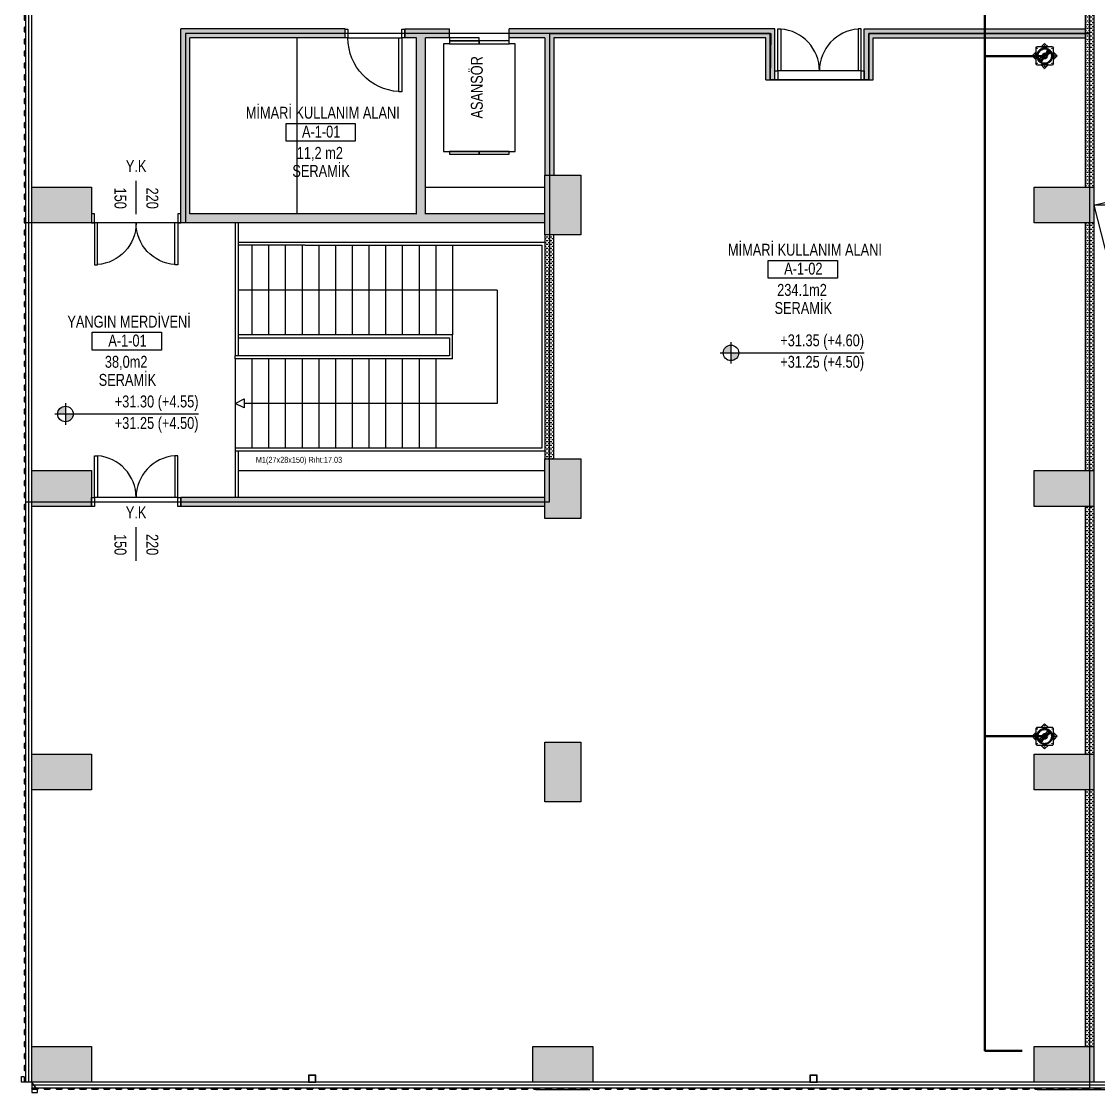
# Model space of a CAD drawing. Header units: centimetres. Extents: x 28733 to 98303, y -2883 to 8555.
# Drawn here: x 78384 to 80188, y 1502 to 3296 of the extents above; entities that cross this region are included whole.
import ezdxf
from ezdxf.enums import TextEntityAlignment as Align

# ---------------------------------------------------------------- set-up
doc = ezdxf.new("R2010")
doc.units = ezdxf.units.CM
doc.header["$LTSCALE"] = 100
doc.linetypes.add('DOT2', pattern=[0.125, 0, -0.125])
for name, color, linetype in [('A-ANNO-DIMS', 187, 'Continuous'), ('A-ANNO-IDEN', 50, 'Continuous'), ('A-ANNO-TEXT', 50, 'Continuous'), ('A-AREA', 102, 'Continuous'), ('A-DOOR', 193, 'Continuous'), ('A-ELEV-01', 255, 'Continuous'), ('A-ELEV-02', 253, 'Continuous'), ('A-ELEV-03', 251, 'Continuous'), ('A-ELEV-04', 250, 'Continuous'), ('A-FLOR-EVTR', 24, 'Continuous'), ('A-FLOR-STRS', 95, 'Continuous'), ('A-WALL', 134, 'Continuous'), ('A-WALL-HTCH', 8, 'Continuous'), ('A-WALL-INSL', 249, 'Continuous'), ('A-WALL-SNWPNL', 200, 'Continuous'), ('A-WALL-STEL', 202, 'Continuous'), ('GEB-KONTUR-A', 5, 'Continuous'), ('S-CONC', 5, 'Continuous'), ('S-HTCH', 8, 'Continuous'), ('S-STEL', 3, 'Continuous')]:
    doc.layers.add(name, color=color, linetype=linetype)
doc.layers.add('Arbeitspunkt(DIN)', color=7, linetype='Continuous', lineweight=25)
for name, color, linetype, lineweight, true_color in [('GEB-ART-NR', 1, 'Continuous', 18, 0xff0000), ('GEB-BEZUG', 2, 'Continuous', 50, 0xffff00), ('GEB-TEXT', 5, 'Continuous', 18, 0x0000ff)]:
    doc.layers.add(name, color=color, linetype=linetype, lineweight=lineweight, true_color=true_color)
doc.styles.add('Fields_100', font='act_simplex.shx', dxfattribs={"width": 0.8, "height": 20})
doc.styles.add('Fields_50', font='act_simplex.shx', dxfattribs={"width": 0.8, "height": 10})
doc.styles.get("Standard").update_dxf_attribs({"font": 'act_simplex.shx', "width": 0.8, "height": 18})
doc.linetypes.add('BATTING', pattern='A,0.00254,-2.54,[134,ltypeshp.shx,S=2.54,R=0,X=-2.54,Y=0],-5.08,[134,ltypeshp.shx,S=2.54,R=180,X=2.54,Y=0],-2.54', length=10.16254)
pattern_1 = [(0, (74805.6698, 54361.057), (3.175, 3.175), [3.175, -3.175])]
pattern_2 = [(0, (45541.4728, 54361.0323), (3.175, 3.175), [3.175, -3.175])]

# ---------------------------------------------------------------- blocks, each defined once
blk = doc.blocks.new('Mahal kutusu_100')
at = {"color": 0}
blk.add_lwpolyline([(-58, 30), (58, 30), (58, 0), (-58, 0)], close=True, dxfattribs=at)
at = {"color": 0, "style": 'Fields_100', "width": 0.8}
for tag, p in [('MAHAL', (3.6, 37.9)), ('KOD', (0.9, 6.2)), ('ALAN', (-1.3, -29.4)), ('KAPLAMA', (0.8, -59.7))]:
    blk.add_attdef(tag, text='', height=20, dxfattribs=at).set_placement(p, align=Align.CENTER)
blk = doc.blocks.new('KAPI 150')
at = {"layer": 'A-DOOR'}
blk.add_line((145, 15), (5, 15), dxfattribs=at)
for points in [[(5, 15), (5, 85), (10, 85), (10, 15)], [(145, 15), (145, 85), (140, 85), (140, 15)]]:
    blk.add_lwpolyline(points, dxfattribs=at)
for points in [[(5, 0), (0, 0), (0, 15), (5, 15)], [(150, 0), (145, 0), (145, 15), (150, 15)]]:
    blk.add_lwpolyline(points, close=True, dxfattribs=at)
for centre, start, end in [((5, 15), 0, 85.904), ((145, 15), 94.096, 180)]:
    blk.add_arc(centre, 70, start, end, dxfattribs=at)
blk = doc.blocks.new('AÇK_01')
at = {"color": 0}
blk.add_lwpolyline([(28, 0), (-28, 0)], dxfattribs=at)
at = {"color": 0, "style": 'Fields_100', "width": 0.8}
blk.add_attdef('A.Ç.K.01', text='', height=20, rotation=90, dxfattribs=at).set_placement((-53, 0), align=Align.MIDDLE_CENTER)
for tag, p in [('W', (1, 17.2)), ('H', (1, -36.3))]:
    blk.add_attdef(tag, text='', height=20, dxfattribs=at).set_placement(p, align=Align.CENTER)
blk = doc.blocks.new('KAPI_100')
at = {"layer": 'A-DOOR'}
blk.add_line((5, 15), (95, 15), dxfattribs=at)
blk.add_lwpolyline([(95, 15), (95, 105), (90, 105), (90, 15)], dxfattribs=at)
for points in [[(0, 0), (5, 0), (5, 15), (0, 15)], [(95, 0), (100, 0), (100, 15), (95, 15)]]:
    blk.add_lwpolyline(points, close=True, dxfattribs=at)
blk.add_arc((95, 15), 90, 93.1847, 180, dxfattribs=at)
blk = doc.blocks.new('*U81')
at = {"layer": 'A-WALL-SNWPNL'}
blk.add_lwpolyline([(50, 1), (42, 1), (40, -1), (32, -1), (30, 1), (22, 1), (20, -1), (12, -1), (10, 1), (2, 1), (0, -1), (-8, -1), (-10, 1), (-18, 1), (-20, -1), (-28, -1), (-30, 1), (-38, 1), (-40, -1), (-48, -1), (-50, 1)], dxfattribs=at)
blk = doc.blocks.new('*U82')
at = {"layer": 'A-WALL-STEL', "color": 0, "linetype": 'ByBlock', "lineweight": -2, "transparency": 16777216}
for p in [(4000, 0), (4100, 0), (4200, 0), (4300, 0), (4400, 0), (4500, 0), (4600, 0), (4700, 0), (4800, 0), (4900, 0), (5000, 0), (5100, 0), (5200, 0), (5300, 0), (5400, 0), (5500, 0), (5600, 0)]:
    blk.add_blockref('*U81', p, dxfattribs=at)
blk = doc.blocks.new('*U73')
at = {"layer": 'A-WALL-SNWPNL'}
blk.add_lwpolyline([(50, 1), (42, 1), (40, -1), (32, -1), (30, 1), (22, 1), (20, -1), (12, -1), (10, 1), (2, 1), (0, -1), (-8, -1), (-10, 1), (-18, 1), (-20, -1), (-28, -1), (-30, 1), (-38, 1), (-40, -1), (-48, -1), (-50, 1)], dxfattribs=at)
blk = doc.blocks.new('*U76')
at = {"layer": 'A-WALL-STEL', "color": 0, "linetype": 'ByBlock', "lineweight": -2, "transparency": 16777216}
for p in [(0, 0), (100, 0), (200, 0), (300, 0), (400, 0), (500, 0), (600, 0), (700, 0), (800, 0), (900, 0), (1000, 0), (1100, 0), (1200, 0), (1300, 0), (1400, 0), (1500, 0), (1600, 0), (1700, 0)]:
    blk.add_blockref('*U73', p, dxfattribs=at)
blk = doc.blocks.new('Einfügepunkt')
at = {"layer": 'GEB-BEZUG'}
for p, q in [((-1, -1), (1, 1)), ((-1, 1), (1, -1))]:
    blk.add_line(p, q, dxfattribs=at)
blk = doc.blocks.new('105')
at = {"layer": 'Arbeitspunkt(DIN)', "ltscale": 25}
for q in [(-2, 0), (0, 2), (2, 0), (0, -2)]:
    blk.add_line((0, 0), q, dxfattribs=at)
at = {"layer": 'GEB-KONTUR-A', "ltscale": 25}
for p, q in [((0, 209), (-57, 152)), ((57, 152), (0, 209)), ((-152, 57), (-209, 0)), ((-209, 0), (-152, -57)), ((-152, 57), (-150, 59)), ((-152, -57), (-152, 57)), ((-150, 130), (-130, 150)), ((-150, 130), (-150, -130)), ((-129, 2), (-131, 0)), ((-131, 0), (-129, -2)), ((-131, 0), (-123, 0)), ((130, 150), (-130, 150)), ((-129, 2), (-122, 2)), ((-124, 35), (-126, 34)), ((-126, 34), (-125, 32)), ((-126, 34), (-119, 32)), ((-125, 32), (-118, 30)), ((-124, 35), (-117, 33)), ((-123, 0), (-122, 2)), ((-122, -2), (-123, 0)), ((-122, 2), (-118, 2)), ((-119, 32), (-117, 33)), ((-118, 30), (-119, 32)), ((-114, 29), (-118, 30)), ((-117, 33), (-113, 32)), ((-105, 16), (-117, 17)), ((-117, 14), (-106, 12)), ((-111, 66), (-113, 65)), ((-113, 65), (-113, 63)), ((-113, 65), (-107, 62)), ((-113, 63), (-106, 59)), ((-111, 66), (-104, 62)), ((-110, 43), (-99, 39)), ((-98, 42), (-108, 47)), ((-107, 62), (-104, 62)), ((-106, 59), (-107, 62)), ((-103, 57), (-106, 59)), ((-106, 12), (-105, 16)), ((-104, 62), (-101, 61)), ((-99, 39), (-98, 42)), ((-95, 70), (-85, 63)), ((-83, 66), (-93, 73)), ((-92, 92), (-92, 90)), ((-90, 92), (-92, 92)), ((-92, 92), (-87, 87)), ((-92, 90), (-87, 85)), ((-90, 92), (-85, 87)), ((-87, 87), (-85, 87)), ((-87, 85), (-87, 87)), ((-85, 82), (-87, 85)), ((-85, 87), (-82, 85)), ((-85, 63), (-83, 66)), ((-73, 93), (-66, 83)), ((-63, 85), (-70, 95)), ((-65, 113), (-66, 111)), ((-66, 111), (-62, 104)), ((-66, 83), (-63, 85)), ((-65, 113), (-62, 107)), ((-63, 113), (-65, 113)), ((-63, 113), (-59, 106)), ((-62, 107), (-59, 106)), ((-62, 104), (-62, 107)), ((-61, 101), (-62, 104)), ((-59, 150), (-57, 152)), ((-59, 106), (-57, 103)), ((-57, 152), (57, 152)), ((-47, 108), (-42, 98)), ((-39, 99), (-43, 110)), ((-42, 98), (-39, 99)), ((-34, 126), (-35, 124)), ((-35, 124), (-33, 117)), ((-34, 126), (-32, 119)), ((-32, 125), (-34, 126)), ((-33, 117), (-32, 119)), ((-32, 113), (-33, 117)), ((-6, 6), (-33, -12)), ((-33, -13), (-5, 5)), ((-32, 125), (-30, 118)), ((-32, 119), (-30, 118)), ((-30, 118), (-29, 114)), ((-26, -26), (0, 0)), ((-17, 117), (-16, 105)), ((-16, 105), (-12, 106)), ((-12, 106), (-14, 117)), ((18, 42), (-6, 6)), ((-6, 6), (-5, 5)), ((-5, 5), (18, 41)), ((-5, 5), (0, 0)), ((0, 131), (-2, 129)), ((-2, 129), (-2, 122)), ((-2, 122), (0, 123)), ((-2, 118), (-2, 122)), ((0, 131), (0, 123)), ((2, 129), (0, 131)), ((0, 123), (2, 122)), ((0, 0), (26, 26)), ((0, 0), (5, -5)), ((2, 129), (2, 122)), ((2, 122), (2, 118)), ((33, 13), (5, -5)), ((6, -6), (33, 12)), ((14, 117), (12, 106)), ((12, 106), (16, 105)), ((16, 105), (17, 117)), ((19, 43), (18, 42)), ((18, 42), (18, 41)), ((18, 42), (18, 42)), ((18, 41), (18, 42)), ((26, 26), (18, 42)), ((18, 41), (26, 26)), ((38, 73), (19, 43)), ((19, 43), (39, 72)), ((19, 42), (19, 43)), ((19, 43), (19, 42)), ((19, 43), (19, 43)), ((27, 27), (19, 43)), ((19, 42), (27, 27)), ((26, 26), (26, 26)), ((26, 26), (26, 26)), ((26, 26), (33, 13)), ((33, 13), (26, 26)), ((27, 27), (77, 77)), ((27, 27), (27, 27)), ((27, 27), (27, 27)), ((27, 27), (34, 14)), ((34, 14), (27, 27)), ((29, 114), (30, 118)), ((32, 125), (30, 118)), ((30, 118), (32, 119)), ((34, 126), (32, 119)), ((34, 126), (32, 125)), ((32, 119), (33, 117)), ((33, 117), (32, 113)), ((35, 124), (33, 117)), ((33, 12), (35, 13)), ((33, 13), (33, 13)), ((33, 12), (33, 13)), ((33, 13), (33, 12)), ((35, 124), (34, 126)), ((72, 39), (34, 14)), ((34, 14), (34, 14)), ((35, 13), (34, 14)), ((34, 14), (35, 13)), ((35, 13), (73, 38)), ((38, 73), (41, 77)), ((43, 110), (39, 99)), ((39, 99), (42, 98)), ((41, 77), (57, 103)), ((42, 98), (47, 108)), ((57, 152), (59, 150)), ((57, 103), (59, 105)), ((63, 113), (59, 105)), ((59, 105), (61, 106)), ((65, 113), (61, 106)), ((61, 106), (62, 103)), ((62, 103), (61, 101)), ((66, 111), (62, 103)), ((65, 113), (63, 113)), ((66, 111), (65, 113)), ((66, 98), (68, 99)), ((72, 93), (74, 95)), ((77, 41), (73, 38)), ((77, 92), (76, 91)), ((77, 77), (86, 86)), ((77, 41), (103, 57)), ((103, 58), (79, 43)), ((82, 85), (84, 86)), ((90, 92), (84, 86)), ((84, 86), (86, 86)), ((86, 84), (85, 82)), ((92, 92), (86, 86)), ((92, 90), (86, 84)), ((86, 86), (86, 84)), ((92, 92), (90, 92)), ((91, 76), (92, 77)), ((92, 90), (92, 92)), ((93, 72), (95, 74)), ((99, 68), (98, 66)), ((101, 61), (103, 62)), ((111, 66), (103, 62)), ((103, 62), (106, 61)), ((105, 60), (103, 58)), ((103, 57), (105, 59)), ((103, 58), (103, 57)), ((113, 63), (105, 59)), ((106, 61), (105, 60)), ((105, 59), (105, 60)), ((113, 65), (106, 61)), ((113, 65), (111, 66)), ((113, 63), (113, 65)), ((117, 33), (113, 32)), ((114, 29), (118, 30)), ((124, 35), (117, 33)), ((119, 32), (117, 33)), ((118, 30), (119, 32)), ((125, 32), (118, 30)), ((122, 2), (118, 2)), ((126, 34), (119, 32)), ((123, 0), (122, 2)), ((129, 2), (122, 2)), ((122, -2), (123, 0)), ((131, 0), (123, 0)), ((126, 34), (124, 35)), ((125, 32), (126, 34)), ((131, 0), (129, 2)), ((129, -2), (131, 0)), ((130, 150), (150, 130)), ((150, -130), (150, 130)), ((150, 59), (152, 57)), ((152, 57), (152, -57)), ((209, 0), (152, 57)), ((152, -57), (209, 0)), ((-150, -59), (-152, -57)), ((-130, -150), (-150, -130)), ((-130, -150), (130, -150)), ((-129, -2), (-122, -2)), ((-125, -32), (-126, -34)), ((-126, -34), (-119, -32)), ((-126, -34), (-124, -35)), ((-125, -32), (-118, -30)), ((-124, -35), (-117, -33)), ((-118, -2), (-122, -2)), ((-119, -32), (-118, -30)), ((-117, -33), (-119, -32)), ((-118, -30), (-114, -29)), ((-106, -12), (-117, -14)), ((-117, -17), (-105, -16)), ((-113, -32), (-117, -33)), ((-113, -63), (-105, -59)), ((-113, -65), (-106, -61)), ((-113, -63), (-113, -65)), ((-113, -65), (-111, -66)), ((-111, -66), (-103, -62)), ((-99, -39), (-110, -43)), ((-108, -47), (-98, -42)), ((-105, -16), (-106, -12)), ((-106, -61), (-105, -59)), ((-103, -62), (-106, -61)), ((-105, -59), (-103, -57)), ((-103, -57), (-77, -41)), ((-101, -61), (-103, -62)), ((-98, -42), (-99, -39)), ((-99, -68), (-98, -66)), ((-93, -72), (-95, -74)), ((-91, -76), (-92, -77)), ((-92, -90), (-86, -84)), ((-92, -92), (-86, -86)), ((-92, -90), (-92, -92)), ((-92, -92), (-90, -92)), ((-90, -92), (-84, -86)), ((-86, -86), (-77, -77)), ((-86, -84), (-85, -82)), ((-86, -86), (-86, -84)), ((-84, -86), (-86, -86)), ((-82, -85), (-84, -86)), ((-77, -77), (-27, -27)), ((-77, -41), (-73, -38)), ((-77, -92), (-76, -91)), ((-72, -93), (-74, -95)), ((-35, -13), (-73, -38)), ((-73, -39), (-34, -14)), ((-66, -98), (-68, -99)), ((-66, -111), (-62, -103)), ((-66, -111), (-65, -113)), ((-65, -113), (-61, -106)), ((-65, -113), (-63, -113)), ((-63, -113), (-59, -105)), ((-62, -103), (-61, -101)), ((-61, -106), (-62, -103)), ((-60, -105), (-61, -106)), ((-58, -103), (-60, -105)), ((-60, -105), (-59, -105)), ((-59, -105), (-57, -103)), ((-57, -152), (-59, -150)), ((-43, -79), (-58, -103)), ((-57, -103), (-58, -103)), ((-57, -103), (-41, -77)), ((57, -152), (-57, -152)), ((-57, -152), (0, -209)), ((-38, -73), (-41, -77)), ((-19, -43), (-39, -73)), ((-38, -73), (-19, -43)), ((-33, -12), (-35, -13)), ((-35, -13), (-34, -14)), ((-34, -14), (-35, -13)), ((-35, -124), (-33, -117)), ((-35, -124), (-34, -126)), ((-34, -14), (-34, -14)), ((-27, -27), (-34, -14)), ((-34, -14), (-27, -27)), ((-34, -126), (-32, -119)), ((-34, -126), (-32, -125)), ((-33, -13), (-33, -12)), ((-33, -12), (-33, -13)), ((-33, -13), (-33, -13)), ((-26, -26), (-33, -13)), ((-33, -13), (-26, -26)), ((-32, -113), (-33, -117)), ((-33, -117), (-32, -119)), ((-32, -119), (-30, -118)), ((-32, -125), (-30, -118)), ((-30, -118), (-29, -114)), ((-27, -27), (-27, -27)), ((-27, -27), (-19, -43)), ((-19, -42), (-27, -27)), ((-27, -27), (-27, -27)), ((-26, -26), (-26, -26)), ((-26, -26), (-18, -42)), ((-18, -41), (-26, -26)), ((-26, -26), (-26, -26)), ((-19, -43), (-18, -42)), ((-19, -42), (-19, -43)), ((-19, -43), (-19, -42)), ((-19, -43), (-19, -43)), ((5, -5), (-18, -41)), ((-18, -42), (6, -6)), ((-18, -42), (-18, -41)), ((-18, -41), (-18, -42)), ((-18, -42), (-18, -42)), ((-2, -118), (-2, -122)), ((-2, -122), (0, -123)), ((-2, -129), (-2, -122)), ((-2, -129), (0, -131)), ((0, -123), (2, -122)), ((0, -131), (0, -123)), ((0, -131), (2, -129)), ((0, -209), (57, -152)), ((2, -122), (2, -118)), ((2, -129), (2, -122)), ((6, -6), (5, -5)), ((29, -114), (30, -118)), ((30, -118), (32, -119)), ((32, -125), (30, -118)), ((33, -117), (32, -113)), ((32, -119), (33, -117)), ((34, -126), (32, -119)), ((32, -125), (34, -126)), ((35, -124), (33, -117)), ((34, -126), (35, -124)), ((57, -103), (59, -106)), ((59, -150), (57, -152)), ((59, -106), (62, -107)), ((63, -113), (59, -106)), ((62, -104), (61, -101)), ((62, -107), (62, -104)), ((66, -111), (62, -104)), ((65, -113), (62, -107)), ((63, -113), (65, -113)), ((65, -113), (66, -111)), ((82, -85), (85, -87)), ((87, -85), (85, -82)), ((85, -87), (87, -87)), ((90, -92), (85, -87)), ((87, -87), (87, -85)), ((92, -90), (87, -85)), ((92, -92), (87, -87)), ((90, -92), (92, -92)), ((92, -92), (92, -90)), ((101, -61), (104, -62)), ((106, -59), (103, -57)), ((104, -62), (107, -62)), ((111, -66), (104, -62)), ((107, -62), (106, -59)), ((113, -63), (106, -59)), ((113, -65), (107, -62)), ((111, -66), (113, -65)), ((113, -32), (117, -33)), ((113, -65), (113, -63)), ((118, -30), (114, -29)), ((117, -33), (119, -32)), ((124, -35), (117, -33)), ((118, -2), (122, -2)), ((119, -32), (118, -30)), ((125, -32), (118, -30)), ((126, -34), (119, -32)), ((129, -2), (122, -2)), ((124, -35), (126, -34)), ((126, -34), (125, -32)), ((150, -130), (130, -150)), ((152, -57), (150, -59))]:
    blk.add_line(p, q, dxfattribs=at)
for centre, radius in [((0, 177), 4), ((-177, 0), 4), ((0, 0), 131), ((-125, 125), 3), ((125, 125), 3), ((177, 0), 4), ((-125, -125), 3), ((0, -177), 4), ((125, -125), 3)]:
    blk.add_circle(centre, radius, dxfattribs=at)
for centre, radius, start, end in [((0, 0), 129, 165.8007, 179.1993), ((0, 0), 126, 165.8198, 179.1802), ((0, 0), 129, 150.8007, 164.1993), ((0, 0), 126, 150.8198, 164.1802), ((0, 0), 121, 165.8539, 179.1461), ((0, 0), 120, 165.8607, 179.1393), ((0, 0), 118, 165.8753, 179.1247), ((0, 0), 118, 171.6247, 173.3753), ((0, 0), 121, 150.8539, 164.1461), ((0, 0), 120, 150.8607, 164.1393), ((0, 0), 118, 150.8753, 164.1247), ((0, 0), 129, 135.8007, 149.1993), ((0, 0), 118, 156.6247, 158.3753), ((0, 0), 126, 135.8198, 149.1802), ((0, 0), 121, 135.8539, 149.1461), ((0, 0), 120, 135.8607, 149.1393), ((0, 0), 118, 135.8753, 149.1247), ((0, 0), 118, 141.6247, 143.3753), ((0, 0), 129, 120.8007, 134.1993), ((0, 0), 126, 120.8198, 134.1802), ((0, 0), 121, 120.8539, 134.1461), ((0, 0), 120, 120.8607, 134.1393), ((0, 0), 118, 120.8753, 134.1247), ((0, 0), 118, 126.6247, 128.3753), ((0, 0), 129, 105.8007, 119.1993), ((0, 0), 126, 105.8198, 119.1802), ((0, 0), 121, 105.8539, 119.1461), ((0, 0), 120, 105.8607, 119.1393), ((0, 0), 118, 105.8753, 119.1247), ((0, 0), 118, 111.6247, 113.3753), ((0, 0), 129, 90.8007, 104.1993), ((0, 0), 126, 90.8198, 104.1802), ((0, 0), 121, 90.8539, 104.1461), ((0, 0), 120, 90.8607, 104.1393), ((0, 0), 118, 90.8753, 104.1247), ((0, 0), 118, 96.6247, 98.3753), ((0, 0), 129, 75.8007, 89.1993), ((0, 0), 126, 75.8198, 89.1802), ((0, 0), 121, 75.8539, 89.1461), ((0, 0), 120, 75.8607, 89.1393), ((0, 0), 118, 75.8753, 89.1247), ((0, 0), 118, 81.6247, 83.3753), ((0, 0), 118, 60.8753, 74.1247), ((0, 0), 121, 60.8539, 74.1461), ((0, 0), 120, 60.8607, 74.1393), ((0, 0), 126, 60.8198, 74.1802), ((0, 0), 129, 60.8007, 74.1993), ((59, 59), 25.8, 45, 135.7807), ((0, 0), 118, 66.6247, 68.3753), ((0, 0), 118, 45.8753, 59.1247), ((0, 0), 121, 45.8539, 59.1461), ((0, 0), 120, 55.6693, 59.1393), ((0, 0), 126, 45.8198, 59.1802), ((0, 0), 129, 45.8007, 59.1993), ((0, 0), 120, 52.1808, 55.6693), ((0, 0), 120, 45.8607, 50.069), ((59, 59), 25.8, 321.1789, 45), ((59, 59), 25.8, 314.2193, 321.1789), ((0, 0), 118, 30.8753, 44.1247), ((0, 0), 120, 39.931, 44.1393), ((0, 0), 121, 30.8539, 44.1461), ((0, 0), 126, 30.8198, 44.1802), ((0, 0), 129, 30.8007, 44.1993), ((0, 0), 120, 34.3307, 37.8192), ((0, 0), 120, 30.8607, 34.3307), ((0, 0), 118, 15.8753, 29.1247), ((0, 0), 120, 15.8607, 29.1393), ((0, 0), 121, 15.8539, 29.1461), ((0, 0), 126, 15.8198, 29.1802), ((0, 0), 129, 15.8007, 29.1993), ((0, 0), 118, 0.8753, 14.1247), ((0, 0), 120, 0.8607, 14.1393), ((0, 0), 121, 0.8539, 14.1461), ((0, 0), 126, 0.8198, 14.1802), ((0, 0), 129, 0.8007, 14.1993), ((0, 0), 129, 180.8007, 194.1993), ((0, 0), 126, 180.8198, 194.1802), ((0, 0), 129, 195.8007, 209.1993), ((0, 0), 121, 180.8539, 194.1461), ((0, 0), 126, 195.8198, 209.1802), ((0, 0), 120, 180.8607, 194.1393), ((0, 0), 118, 180.8753, 194.1247), ((0, 0), 118, 186.6247, 188.3753), ((0, 0), 121, 195.8539, 209.1461), ((0, 0), 120, 195.8607, 209.1393), ((0, 0), 118, 195.8753, 209.1247), ((0, 0), 129, 210.8007, 224.1993), ((0, 0), 118, 201.6247, 203.3753), ((0, 0), 126, 210.8198, 224.1802), ((0, 0), 121, 210.8539, 224.1461), ((0, 0), 120, 210.8607, 214.3307), ((0, 0), 118, 210.8753, 224.1247), ((0, 0), 120, 214.3307, 217.8192), ((0, 0), 120, 219.931, 224.1393), ((0, 0), 129, 225.8007, 239.1993), ((0, 0), 126, 225.8198, 239.1802), ((-59, -59), 25.8, 134.2193, 225), ((0, 0), 120, 225.8607, 230.069), ((0, 0), 121, 225.8539, 239.1461), ((0, 0), 118, 225.8753, 239.1247), ((-59, -59), 25.8, 225, 308.8211), ((0, 0), 120, 232.1808, 235.6693), ((0, 0), 120, 235.6693, 239.1393), ((0, 0), 129, 240.8007, 254.1993), ((0, 0), 126, 240.8198, 254.1802), ((0, 0), 121, 240.8539, 254.1461), ((0, 0), 120, 240.8607, 254.1393), ((0, 0), 118, 240.8753, 254.1247), ((-59, -59), 25.8, 308.8211, 315.7807), ((0, 0), 129, 255.8007, 269.1993), ((0, 0), 126, 255.8198, 269.1802), ((0, 0), 121, 255.8539, 269.1461), ((0, 0), 118, 255.8753, 269.1247), ((0, 0), 120, 255.8607, 269.1393), ((0, 0), 118, 270.8753, 284.1247), ((0, 0), 120, 270.8607, 284.1393), ((0, 0), 121, 270.8539, 284.1461), ((0, 0), 126, 270.8198, 284.1802), ((0, 0), 129, 270.8007, 284.1993), ((0, 0), 118, 285.8753, 299.1247), ((0, 0), 120, 285.8607, 299.1393), ((0, 0), 121, 285.8539, 299.1461), ((0, 0), 126, 285.8198, 299.1802), ((0, 0), 129, 285.8007, 299.1993), ((0, 0), 118, 300.8753, 314.1247), ((0, 0), 120, 300.8607, 314.1393), ((0, 0), 121, 300.8539, 314.1461), ((0, 0), 126, 300.8198, 314.1802), ((0, 0), 129, 300.8007, 314.1993), ((0, 0), 118, 315.8753, 329.1247), ((0, 0), 120, 315.8607, 329.1393), ((0, 0), 121, 315.8539, 329.1461), ((0, 0), 126, 315.8198, 329.1802), ((0, 0), 129, 315.8007, 329.1993), ((0, 0), 118, 330.8753, 344.1247), ((0, 0), 120, 330.8607, 344.1393), ((0, 0), 121, 330.8539, 344.1461), ((0, 0), 126, 330.8198, 344.1802), ((0, 0), 129, 330.8007, 344.1993), ((0, 0), 118, 345.8753, 359.1247), ((0, 0), 120, 345.8607, 359.1393), ((0, 0), 121, 345.8539, 359.1461), ((0, 0), 126, 345.8198, 359.1802), ((0, 0), 129, 345.8007, 359.1993)]:
    blk.add_arc(centre, radius, start, end, dxfattribs=at)
for points, knots in [([(77, 77), (76, 78), (75, 79), (71, 82), (68, 83), (62, 84), (59, 85), (56, 84), (54, 84), (52, 83), (47, 82), (46, 81), (43, 79), (41, 77), (39, 75), (39, 74), (38, 73)], [-0.783062, -0.783062, -0.783062, -0.783062, -0.634163, -0.634163, -0.192454, -0.192454, 0.106051, 0.106051, 0.106051, 0.404556, 0.404556, 0.625445, 0.625445, 0.846335, 0.846335, 0.994853, 0.994853, 0.994853, 0.994853]), ([(38, 73), (38, 73), (38, 73), (38, 73), (38, 73), (38, 73)], [0.994853329, 0.994853329, 0.994853329, 0.994853329, 0.995833954, 0.995833954, 0.996814579, 0.996814579, 0.996814579, 0.996814579]), ([(39, 73), (39, 74), (40, 75), (42, 77), (43, 78), (46, 80), (48, 81), (52, 83), (54, 83), (57, 84), (59, 84), (61, 84), (67, 83), (71, 81), (75, 78), (76, 77), (77, 77)], [-0.994853, -0.994853, -0.994853, -0.994853, -0.846335, -0.846335, -0.625445, -0.625445, -0.404556, -0.404556, -0.106051, -0.106051, -0.106051, 0.192454, 0.192454, 0.634163, 0.634163, 0.784802, 0.784802, 0.784802, 0.784802]), ([(39, 72), (39, 72), (39, 72), (39, 73), (39, 73), (39, 73)], [-0.996814579, -0.996814579, -0.996814579, -0.996814579, -0.995833954, -0.995833954, -0.994853329, -0.994853329, -0.994853329, -0.994853329]), ([(77, 77), (77, 76), (78, 75), (80, 72), (81, 71), (82, 67), (83, 66), (84, 61), (84, 59), (84, 57), (83, 54), (83, 52), (80, 46), (78, 43), (75, 40), (74, 39), (73, 39)], [2.356791, 2.356791, 2.356791, 2.356791, 2.50743, 2.50743, 2.728284, 2.728284, 2.949139, 2.949139, 3.247644, 3.247644, 3.247644, 3.546149, 3.546149, 3.987927, 3.987927, 4.136446, 4.136446, 4.136446, 4.136446]), ([(73, 38), (74, 39), (75, 39), (79, 43), (81, 46), (83, 52), (84, 54), (84, 56), (85, 59), (84, 62), (84, 66), (83, 68), (82, 71), (81, 73), (79, 75), (78, 76), (77, 77)], [-4.136446, -4.136446, -4.136446, -4.136446, -3.987927, -3.987927, -3.546149, -3.546149, -3.247644, -3.247644, -3.247644, -2.949139, -2.949139, -2.728284, -2.728284, -2.50743, -2.50743, -2.358531, -2.358531, -2.358531, -2.358531]), ([(77, 77), (77, 77), (77, 77), (77, 77), (77, 77), (77, 77)], [-0.1161431, -0.1161431, -0.1161431, -0.1161431, -0.0580714, -0.0580714, 0, 0, 0, 0]), ([(-73, -38), (-74, -39), (-75, -39), (-79, -43), (-81, -46), (-83, -52), (-84, -54), (-84, -56), (-85, -59), (-84, -62), (-84, -66), (-83, -68), (-82, -71), (-81, -73), (-79, -75), (-78, -76), (-77, -77)], [-4.136446, -4.136446, -4.136446, -4.136446, -3.987927, -3.987927, -3.546149, -3.546149, -3.247644, -3.247644, -3.247644, -2.949139, -2.949139, -2.728284, -2.728284, -2.50743, -2.50743, -2.358531, -2.358531, -2.358531, -2.358531]), ([(-77, -77), (-77, -76), (-78, -75), (-80, -72), (-81, -71), (-82, -67), (-83, -66), (-84, -61), (-84, -59), (-84, -57), (-83, -54), (-83, -52), (-80, -46), (-78, -43), (-75, -40), (-74, -39), (-73, -39)], [2.356791, 2.356791, 2.356791, 2.356791, 2.50743, 2.50743, 2.728284, 2.728284, 2.949139, 2.949139, 3.247644, 3.247644, 3.247644, 3.546149, 3.546149, 3.987927, 3.987927, 4.136446, 4.136446, 4.136446, 4.136446]), ([(-77, -77), (-76, -78), (-75, -79), (-71, -82), (-68, -83), (-62, -84), (-59, -85), (-56, -84), (-54, -84), (-52, -83), (-47, -82), (-46, -81), (-43, -79), (-41, -77), (-39, -75), (-39, -74), (-38, -73)], [-0.783062, -0.783062, -0.783062, -0.783062, -0.634163, -0.634163, -0.192454, -0.192454, 0.106051, 0.106051, 0.106051, 0.404556, 0.404556, 0.625445, 0.625445, 0.846335, 0.846335, 0.994853, 0.994853, 0.994853, 0.994853]), ([(-39, -73), (-39, -74), (-40, -75), (-42, -77), (-43, -78), (-46, -80), (-48, -81), (-52, -83), (-54, -83), (-57, -84), (-59, -84), (-61, -84), (-67, -83), (-71, -81), (-75, -78), (-76, -77), (-77, -77)], [-0.994853, -0.994853, -0.994853, -0.994853, -0.846335, -0.846335, -0.625445, -0.625445, -0.404556, -0.404556, -0.106051, -0.106051, -0.106051, 0.192454, 0.192454, 0.634163, 0.634163, 0.784802, 0.784802, 0.784802, 0.784802]), ([(-77, -77), (-77, -77), (-77, -77), (-77, -77), (-77, -77), (-77, -77)], [0, 0, 0, 0, 0.0580714, 0.0580714, 0.1161431, 0.1161431, 0.1161431, 0.1161431]), ([(-39, -73), (-39, -73), (-39, -73), (-39, -73), (-39, -73), (-39, -73)], [-0.996814579, -0.996814579, -0.996814579, -0.996814579, -0.995833954, -0.995833954, -0.994853329, -0.994853329, -0.994853329, -0.994853329]), ([(-38, -73), (-38, -73), (-38, -73), (-38, -73), (-38, -73), (-38, -73)], [0.994853329, 0.994853329, 0.994853329, 0.994853329, 0.995833954, 0.995833954, 0.996814579, 0.996814579, 0.996814579, 0.996814579])]:
    blk.add_open_spline(points, degree=3, knots=knots, dxfattribs=at)
for points in [[(73, 39), (73, 39), (72, 39), (72, 39)], [(73, 38), (73, 38), (73, 38), (73, 38)], [(-73, -38), (-73, -38), (-73, -38), (-73, -38)], [(-73, -39), (-73, -39), (-73, -39), (-73, -39)]]:
    blk.add_open_spline(points, degree=3, dxfattribs=at)
at = {"ltscale": 25}
blk.add_blockref('Einfügepunkt', (0, 0), dxfattribs=at)
at = {"layer": 'GEB-ART-NR'}
blk.add_text('GEB-ART-NR 359.105', height=3.5, dxfattribs=at).set_placement((1, -225), align=Align.CENTER)
at = {"layer": 'GEB-TEXT'}
for s, p in [('PLU DwEinl DAF d56 12L/s', (0, -219)), ('Geberit', (0, -214))]:
    blk.add_text(s, height=3.5, dxfattribs=at).set_placement(p, align=Align.CENTER)

msp = doc.modelspace()

# ---------------------------------------------------------------- hatches: boundary and pattern name
at = {"layer": 'A-ANNO-DIMS'}
h = msp.add_hatch(color=256, dxfattribs=at)
h.paths.add_polyline_path([(79572.59, 2753.91, 0.4142136), (79559.59, 2740.91), (79572.59, 2740.91)])
h.paths.add_polyline_path([(79585.59, 2740.91), (79572.59, 2740.91), (79572.59, 2727.91, 0.4142136)])
h = msp.add_hatch(color=256, dxfattribs=at)
h.paths.add_polyline_path([(78457.42, 2651.47, 0.4142136), (78444.42, 2638.47), (78457.42, 2638.47)])
h.paths.add_polyline_path([(78470.42, 2638.47), (78457.42, 2638.47), (78457.42, 2625.47, 0.4142136)])
at = {"layer": 'A-WALL-HTCH'}
h = msp.add_hatch(dxfattribs=at)
h.set_pattern_fill('DASH', color=256)
h.set_pattern_definition(pattern_1)
h.paths.add_polyline_path([(80180.86, 3433.62), (80165.86, 3433.62), (80165.86, 3018.62), (80180.86, 3018.62)])
h = msp.add_hatch(dxfattribs=at)
h.set_pattern_fill('DASH', color=256)
h.set_pattern_definition(pattern_2)
h.paths.add_polyline_path([(79060.86, 3268.62), (79100.86, 3268.62), (79100.86, 3283.62), (79025.86, 3283.62), (79025.86, 3268.62), (79045.86, 3268.62), (79045.86, 2973.62), (78665.86, 2973.62), (78665.86, 3268.62), (78925.86, 3268.62), (78925.86, 3283.62), (78650.86, 3283.62), (78650.86, 2958.62), (79260.86, 2958.62), (79260.86, 2973.62), (79060.86, 2973.62)])
h = msp.add_hatch(dxfattribs=at)
h.set_pattern_fill('DASH', color=256)
h.set_pattern_definition(pattern_2)
h.paths.add_polyline_path([(79645.86, 3283.62), (79200.86, 3283.62), (79200.86, 3268.62), (79260.86, 3268.62), (79260.86, 3038.62), (79275.86, 3038.62), (79275.86, 3268.62), (79630.86, 3268.62), (79630.86, 3198.62), (79645.86, 3198.62), (79645.86, 3213.62)])
h.paths.add_polyline_path([(80165.86, 3283.62), (79795.86, 3283.62), (79795.86, 3198.62), (79810.86, 3198.62), (79810.86, 3268.62), (80165.86, 3268.62)])
h = msp.add_hatch(dxfattribs=at)
h.set_pattern_fill('DASH', color=256)
h.set_pattern_definition(pattern_1)
h.paths.add_polyline_path([(80180.86, 2958.62), (80165.86, 2958.62), (80165.86, 2543.62), (80180.86, 2543.62)])
h = msp.add_hatch(dxfattribs=at)
h.set_pattern_fill('DASH', color=256)
h.set_pattern_definition(pattern_2)
h.paths.add_polyline_path([(79275.86, 2938.62), (79260.86, 2938.62), (79260.86, 2563.62), (79275.86, 2563.62)])
h = msp.add_hatch(dxfattribs=at)
h.set_pattern_fill('DASH', color=256)
h.set_pattern_definition(pattern_2)
h.paths.add_polyline_path([(79260.86, 2498.62), (78650.86, 2498.62), (78650.86, 2483.62), (79260.86, 2483.62)])
h = msp.add_hatch(dxfattribs=at)
h.set_pattern_fill('DASH', color=256)
h.set_pattern_definition(pattern_2)
h.paths.add_polyline_path([(80180.86, 2483.62), (80165.86, 2483.62), (80165.86, 2068.62), (80180.86, 2068.62)])
h = msp.add_hatch(dxfattribs=at)
h.set_pattern_fill('DASH', color=256)
h.set_pattern_definition(pattern_2)
h.paths.add_polyline_path([(80180.86, 2008.62), (80165.86, 2008.62), (80165.86, 1578.62), (80180.86, 1578.62)])
at = {"layer": 'S-HTCH'}
h = msp.add_hatch(dxfattribs=at)
h.set_pattern_fill('ANSI33', color=256)
h.set_pattern_definition([(45, (74805.67, 5721.585), (-4.490128, 4.490128), []), (45, (74810.16, 5721.585), (-4.490128, 4.490128), [3.175, -1.5875])])
h.paths.add_polyline_path([(79320.86, 2938.62), (79260.86, 2938.62), (79260.86, 3038.62), (79320.86, 3038.62)])
h.paths.add_polyline_path([(78400.86, 2958.62), (78400.86, 3018.62), (78500.86, 3018.62), (78500.86, 2958.62)])
h.paths.add_polyline_path([(80080.86, 2958.62), (80080.86, 3018.62), (80180.86, 3018.62), (80180.86, 2958.62)])
h.paths.add_polyline_path([(79320.86, 1988.62), (79260.86, 1988.62), (79260.86, 2088.62), (79320.86, 2088.62)])
h.paths.add_polyline_path([(79320.86, 2463.62), (79260.86, 2463.62), (79260.86, 2563.62), (79320.86, 2563.62)])
h.paths.add_polyline_path([(79320.86, 3888.62), (79260.86, 3888.62), (79260.86, 3988.62), (79320.86, 3988.62)])
h.paths.add_polyline_path([(79320.86, 4363.62), (79260.86, 4363.62), (79260.86, 4463.62), (79320.86, 4463.62)])
h.paths.add_polyline_path([(79320.86, 4838.62), (79260.86, 4838.62), (79260.86, 4938.62), (79320.86, 4938.62)])
h.paths.add_polyline_path([(79320.86, 5788.62), (79260.86, 5788.62), (79260.86, 5888.62), (79320.86, 5888.62)])
h.paths.add_polyline_path([(79320.86, 6263.62), (79260.86, 6263.62), (79260.86, 6363.62), (79320.86, 6363.62)])
h.paths.add_polyline_path([(79320.86, 6738.62), (79260.86, 6738.62), (79260.86, 6838.62), (79320.86, 6838.62)])
h.paths.add_polyline_path([(78400.86, 1518.62), (78400.86, 1578.62), (78500.86, 1578.62), (78500.86, 1518.62)])
h.paths.add_polyline_path([(79240.86, 1518.62), (79240.86, 1578.62), (79340.86, 1578.62), (79340.86, 1518.62)])
h.paths.add_polyline_path([(80080.86, 1518.62), (80080.86, 1578.62), (80180.86, 1578.62), (80180.86, 1518.62)])
h.paths.add_polyline_path([(78400.86, 2008.62), (78400.86, 2068.62), (78500.86, 2068.62), (78500.86, 2008.62)])
h.paths.add_polyline_path([(80080.86, 2008.62), (80080.86, 2068.62), (80180.86, 2068.62), (80180.86, 2008.62)])
h.paths.add_polyline_path([(78400.86, 2483.62), (78400.86, 2543.62), (78500.86, 2543.62), (78500.86, 2483.62)])
h.paths.add_polyline_path([(80080.86, 2483.62), (80080.86, 2543.62), (80180.86, 2543.62), (80180.86, 2483.62)])
h.paths.add_polyline_path([(78400.86, 3433.62), (78400.86, 3493.62), (78500.86, 3493.62), (78500.86, 3433.62)])
h.paths.add_polyline_path([(79240.86, 3433.62), (79240.86, 3493.62), (79340.86, 3493.62), (79340.86, 3433.62)])
h.paths.add_polyline_path([(80080.86, 3433.62), (80080.86, 3493.62), (80180.86, 3493.62), (80180.86, 3433.62)])
h.paths.add_polyline_path([(78400.86, 3908.62), (78400.86, 3968.62), (78500.86, 3968.62), (78500.86, 3908.62)])
h.paths.add_polyline_path([(80080.86, 3908.62), (80080.86, 3968.62), (80180.86, 3968.62), (80180.86, 3908.62)])
h.paths.add_polyline_path([(78400.86, 4383.62), (78400.86, 4443.62), (78500.86, 4443.62), (78500.86, 4383.62)])
h.paths.add_polyline_path([(80080.86, 4383.62), (80080.86, 4443.62), (80180.86, 4443.62), (80180.86, 4383.62)])
h.paths.add_polyline_path([(78400.86, 4858.62), (78400.86, 4918.62), (78500.86, 4918.62), (78500.86, 4858.62)])
h.paths.add_polyline_path([(80080.86, 4858.62), (80080.86, 4918.62), (80180.86, 4918.62), (80180.86, 4858.62)])
h.paths.add_polyline_path([(78400.86, 5333.62), (78400.86, 5393.62), (78500.86, 5393.62), (78500.86, 5333.62)])
h.paths.add_polyline_path([(79240.86, 5333.62), (79240.86, 5393.62), (79340.86, 5393.62), (79340.86, 5333.62)])
h.paths.add_polyline_path([(80080.86, 5333.62), (80080.86, 5393.62), (80180.86, 5393.62), (80180.86, 5333.62)])
h.paths.add_polyline_path([(78400.86, 5808.62), (78400.86, 5868.62), (78500.86, 5868.62), (78500.86, 5808.62)])
h.paths.add_polyline_path([(80080.86, 5808.62), (80080.86, 5868.62), (80180.86, 5868.62), (80180.86, 5808.62)])
h.paths.add_polyline_path([(78400.86, 6283.62), (78400.86, 6343.62), (78500.86, 6343.62), (78500.86, 6283.62)])
h.paths.add_polyline_path([(80080.86, 6283.62), (80080.86, 6343.62), (80180.86, 6343.62), (80180.86, 6283.62)])
h.paths.add_polyline_path([(78400.86, 6758.62), (78400.86, 6818.62), (78500.86, 6818.62), (78500.86, 6758.62)])
h.paths.add_polyline_path([(80080.86, 6758.62), (80080.86, 6818.62), (80180.86, 6818.62), (80180.86, 6758.62)])
h.paths.add_polyline_path([(78400.86, 7248.62), (78400.86, 7308.62), (78500.86, 7308.62), (78500.86, 7248.62)])
h.paths.add_polyline_path([(79240.86, 7248.62), (79240.86, 7308.62), (79340.86, 7308.62), (79340.86, 7248.62)])
h.paths.add_polyline_path([(80080.86, 7248.62), (80080.86, 7308.62), (80180.86, 7308.62), (80180.86, 7248.62)])

# ---------------------------------------------------------------- linework, layer by layer
at = {"layer": 'A-ANNO-DIMS'}
for p, q in [((79572.59, 2758.91), (79572.59, 2722.91)), ((79554.59, 2740.91), (79795.59, 2740.91)), ((78457.42, 2656.47), (78457.42, 2620.47)), ((78439.42, 2638.47), (78680.42, 2638.47))]:
    msp.add_line(p, q, dxfattribs=at)
for centre in [(79572.59, 2740.91), (78457.42, 2638.47)]:
    msp.add_circle(centre, 13, dxfattribs=at)
at = {"layer": 'A-AREA'}
msp.add_lwpolyline([(80173.36, 6766.12), (80173.36, 3276.12), (79803.36, 3276.12), (79803.36, 3198.62), (79638.36, 3198.62), (79638.36, 3276.16), (78658.36, 3276.16), (78658.36, 2958.62), (78390.86, 2958.62), (78390.86, 3463.62), (78493.36, 3463.62), (78493.36, 3531.12), (78658.36, 3531.12), (78658.36, 3441.12), (79930.86, 3441.12), (79930.86, 3448.62), (79833.36, 3448.62), (79833.36, 3598.62), (79923.36, 3598.62), (79923.36, 4248.62), (79860.86, 4248.62), (79860.86, 4398.62)], dxfattribs=at)
msp.add_lwpolyline([(78390.86, 1518.59), (78390.86, 2491.09), (79268.36, 2491.09), (79269.12, 3276.16), (79639.12, 3276.16), (79638.36, 3198.62), (79803.36, 3198.62), (79803.36, 3276.12), (80173.36, 3276.12), (80173.36, 1508.59), (78408.36, 1508.59), (78400.86, 1518.59)], close=True, dxfattribs=at)
at = {"layer": 'A-ELEV-01'}
msp.add_line((79060.86, 3018.62), (79260.86, 3018.62), dxfattribs=at)
at = {"layer": 'A-ELEV-02'}
msp.add_lwpolyline([(78746.86, 2543.62), (79260.86, 2543.62)], dxfattribs=at)
at = {"layer": 'A-ELEV-03'}
for p, q in [((78390.86, 1518.59), (78390.86, 2676.09)), ((80837.36, 1508.59), (78400.86, 1508.59)), ((79245.86, 1506.62), (79335.86, 1506.62)), ((80085.86, 1506.62), (80280.86, 1506.62))]:
    msp.add_line(p, q, dxfattribs=at)
msp.add_lwpolyline([(78390.86, 2676.09), (78390.86, 5051.09)], dxfattribs=at)
at = {"layer": 'A-ELEV-04'}
for p, q in [((80180.86, 2988.62), (98195.86, 7218.62)), ((80533.36, 2988.62), (80180.86, 2988.62))]:
    msp.add_line(p, q, dxfattribs=at)
msp.add_lwpolyline([(80180.86, 2988.62), (80533.36, 1608.62)], dxfattribs=at)
at = {"layer": 'A-FLOR-EVTR'}
for points in [[(79100.86, 3268.59), (79100.86, 3263.59), (79150.86, 3263.59), (79150.86, 3268.59)], [(79100.86, 3263.59), (79100.86, 3258.59), (79150.86, 3258.59), (79150.86, 3263.59)], [(79150.86, 3263.59), (79150.86, 3258.59), (79200.86, 3258.59), (79200.86, 3263.59)], [(79100.86, 3078.59), (79100.86, 3073.59), (79150.86, 3073.59), (79150.86, 3078.59)], [(79150.86, 3078.59), (79150.86, 3073.59), (79200.86, 3073.59), (79200.86, 3078.59)]]:
    msp.add_lwpolyline(points, close=True, dxfattribs=at)
for points in [[(79200.86, 3263.59), (79200.86, 3268.59)], [(79100.86, 3258.59), (79090.86, 3258.59), (79090.86, 3078.59), (79210.86, 3078.59), (79210.86, 3258.59), (79200.86, 3258.59)]]:
    msp.add_lwpolyline(points, dxfattribs=at)
at = {"layer": 'A-FLOR-STRS'}
for p, q in [((78857.92, 2926.12), (78746.86, 2926.12)), ((79260.86, 2926.12), (78857.92, 2926.12)), ((78858.86, 2921.12), (78746.86, 2921.12)), ((78886.86, 2771.12), (78746.86, 2771.12)), ((79105.86, 2771.12), (78886.86, 2771.12)), ((79105.86, 2731.12), (79105.86, 2771.12)), ((78741.86, 2731.12), (78741.86, 2736.12)), ((79105.86, 2731.12), (78741.86, 2731.12)), ((78741.86, 2581.12), (78741.86, 2576.12)), ((79260.86, 2576.12), (78741.86, 2576.12))]:
    msp.add_line(p, q, dxfattribs=at)
for points in [[(78741.86, 2958.62), (78741.86, 2736.12)], [(78746.86, 2958.62), (78746.86, 2736.12)], [(78858.86, 2921.12), (79255.86, 2921.12), (79255.86, 2581.12), (78741.86, 2581.12)], [(78769.86, 2921.12), (78769.86, 2771.12)], [(78797.86, 2921.12), (78797.86, 2771.12)], [(78825.86, 2921.12), (78825.86, 2771.12)], [(78853.86, 2921.12), (78853.86, 2771.12)], [(78881.86, 2921.12), (78881.86, 2771.12)], [(78909.86, 2921.12), (78909.86, 2771.12)], [(78937.86, 2921.12), (78937.86, 2771.12)], [(78965.86, 2921.12), (78965.86, 2771.12)], [(78993.86, 2921.12), (78993.86, 2771.12)], [(79021.86, 2921.12), (79021.86, 2771.12)], [(79049.86, 2921.12), (79049.86, 2771.12)], [(79077.86, 2921.12), (79077.86, 2771.12)], [(79105.86, 2921.12), (79105.86, 2771.12)], [(79180.86, 2846.12), (78746.86, 2846.12)], [(79180.86, 2846.12), (79180.86, 2656.12), (78756.86, 2656.12)], [(78887.79, 2766.12), (79100.86, 2766.12), (79100.86, 2736.12), (78741.86, 2736.12)], [(78746.86, 2766.12), (78887.79, 2766.12)], [(78741.86, 2731.12), (78741.86, 2581.12)], [(78769.86, 2731.12), (78769.86, 2581.12)], [(78797.86, 2731.12), (78797.86, 2581.12)], [(78825.86, 2731.12), (78825.86, 2581.12)], [(78853.86, 2731.12), (78853.86, 2581.12)], [(78881.86, 2731.12), (78881.86, 2581.12)], [(78909.86, 2731.12), (78909.86, 2581.12)], [(78937.86, 2731.12), (78937.86, 2581.12)], [(78965.86, 2731.12), (78965.86, 2581.12)], [(78993.86, 2731.12), (78993.86, 2581.12)], [(79021.86, 2731.12), (79021.86, 2581.12)], [(79049.86, 2731.12), (79049.86, 2581.12)], [(79077.86, 2731.12), (79077.86, 2581.12)], [(78741.86, 2576.12), (78741.86, 2498.62)], [(78746.86, 2576.12), (78746.86, 2498.62)]]:
    msp.add_lwpolyline(points, dxfattribs=at)
at = {"layer": 'A-FLOR-STRS', "linetype": 'DOT2', "ltscale": 0.2}
msp.add_lwpolyline([(79260.86, 2926.12), (79260.86, 2576.12)], dxfattribs=at)
at = {"layer": 'A-FLOR-STRS'}
msp.add_lwpolyline([(78756.86, 2663.62), (78756.86, 2648.62), (78741.86, 2656.12)], close=True, dxfattribs=at)
at = {"layer": 'A-WALL'}
for p, q in [((80165.86, 3433.62), (80165.86, 3018.62)), ((80180.86, 3433.62), (80180.86, 3018.62)), ((78650.86, 2958.62), (78650.86, 3283.62)), ((78925.86, 3283.62), (78650.86, 3283.62)), ((78665.86, 2973.62), (78665.86, 3268.62)), ((78925.86, 3268.62), (78665.86, 3268.62)), ((78845.86, 2973.59), (78845.86, 3268.62)), ((78925.86, 3268.62), (78925.86, 3283.62)), ((79025.86, 3268.62), (79025.86, 3283.62)), ((79025.86, 3283.62), (79100.86, 3283.62)), ((79045.86, 3268.62), (79025.86, 3268.62)), ((79045.86, 2973.59), (79045.86, 3268.62)), ((79060.86, 2973.59), (79060.86, 3268.62)), ((79100.86, 3268.62), (79060.86, 3268.62)), ((79100.86, 3268.62), (79100.86, 3283.62)), ((79200.86, 3268.62), (79200.86, 3283.62)), ((79260.86, 3268.62), (79200.86, 3268.62)), ((79260.86, 3268.62), (79260.86, 3038.62)), ((79275.86, 3268.62), (79275.86, 3038.62)), ((79630.86, 3198.62), (79645.86, 3198.62)), ((79795.86, 3198.62), (79810.86, 3198.62)), ((79045.86, 2973.62), (78665.86, 2973.62)), ((79260.86, 2973.62), (79060.86, 2973.62)), ((79260.86, 2958.62), (78650.86, 2958.62)), ((80165.86, 2958.62), (80165.86, 2543.62)), ((80180.86, 2958.62), (80180.86, 2543.62)), ((79260.86, 2938.62), (79260.86, 2563.62)), ((79260.86, 2498.62), (78650.86, 2498.62)), ((78650.86, 2483.62), (78650.86, 2498.62)), ((79260.86, 2483.62), (78650.86, 2483.62)), ((80165.86, 2483.62), (80165.86, 2068.62)), ((80180.86, 2483.62), (80180.86, 2068.62))]:
    msp.add_line(p, q, dxfattribs=at)
for points in [[(79645.86, 3198.62), (79645.86, 3283.62), (79200.86, 3283.62)], [(79630.86, 3198.62), (79630.86, 3268.62), (79275.86, 3268.62)], [(79795.86, 3198.62), (79795.86, 3283.62), (80165.86, 3283.62)], [(79810.86, 3198.62), (79810.86, 3268.62), (80165.86, 3268.62)], [(79275.86, 2563.62), (79275.86, 2938.62)], [(80165.86, 2008.62), (80165.86, 1578.62)], [(80180.86, 2008.62), (80180.86, 1578.62)]]:
    msp.add_lwpolyline(points, dxfattribs=at)
at = {"layer": 'A-WALL-INSL', "linetype": 'BATTING', "ltscale": 0.005}
for points in [[(78395.86, 2676.09), (78395.86, 5051.09)], [(78395.86, 1518.59), (78395.86, 2676.09)], [(80837.36, 1513.59), (78400.86, 1513.59)]]:
    msp.add_lwpolyline(points, dxfattribs=at)
at = {"layer": 'A-WALL-SNWPNL'}
for p, q in [((78400.86, 3018.59), (78400.86, 3433.59)), ((78400.86, 2676.09), (78400.86, 2958.59)), ((78400.86, 2543.59), (78400.86, 2676.09)), ((78400.86, 2068.59), (78400.86, 2483.59)), ((78400.86, 1518.59), (78400.86, 2008.59)), ((80837.36, 1518.59), (78400.86, 1518.59))]:
    msp.add_line(p, q, dxfattribs=at)
for points in [[(78388.86, 1518.59), (78388.86, 1518.59), (78388.86, 1526.59), (78390.86, 1528.59), (78390.86, 1536.59), (78388.86, 1538.59), (78388.86, 1546.59), (78390.86, 1548.59), (78390.86, 1556.59), (78388.86, 1558.59), (78388.86, 1566.59), (78390.86, 1568.59), (78390.86, 1576.59), (78388.86, 1578.59), (78388.86, 1586.59), (78390.86, 1588.59), (78390.86, 1596.59), (78388.86, 1598.59), (78388.86, 1606.59), (78390.86, 1608.59)], [(78400.86, 1518.59), (78383.86, 1518.59), (78383.86, 1528.59), (78388.36, 1528.59)], [(78400.86, 1518.59), (78390.86, 1518.59)], [(78400.86, 1518.59), (78400.86, 1501.59), (78410.86, 1501.59), (78410.86, 1506.09)]]:
    msp.add_lwpolyline(points, dxfattribs=at)
at = {"layer": 'GEB-BEZUG'}
for p, q in [((80098.17, 3238.27), (79998.17, 3238.27)), ((80098.17, 2098.37), (79998.17, 2098.37))]:
    msp.add_line(p, q, dxfattribs=at)
msp.add_lwpolyline([(80098.17, 6738.62), (79998.17, 6738.62), (79998.17, 1571.44), (80060.75, 1571.44)], dxfattribs=at)
for centre in [(80098.42, 3238.27), (80098.42, 2098.37)]:
    msp.add_circle(centre, 3.8, dxfattribs=at)
at = {"layer": 'S-CONC'}
for points in [[(79320.86, 2938.62), (79260.86, 2938.62), (79260.86, 3038.62), (79320.86, 3038.62)], [(78400.86, 2958.62), (78400.86, 3018.62), (78500.86, 3018.62), (78500.86, 2958.62)], [(80080.86, 2958.62), (80080.86, 3018.62), (80180.86, 3018.62), (80180.86, 2958.62)], [(79320.86, 2463.62), (79260.86, 2463.62), (79260.86, 2563.62), (79320.86, 2563.62)], [(78400.86, 2483.62), (78400.86, 2543.62), (78500.86, 2543.62), (78500.86, 2483.62)], [(80080.86, 2483.62), (80080.86, 2543.62), (80180.86, 2543.62), (80180.86, 2483.62)], [(79320.86, 1988.62), (79260.86, 1988.62), (79260.86, 2088.62), (79320.86, 2088.62)], [(78400.86, 2008.62), (78400.86, 2068.62), (78500.86, 2068.62), (78500.86, 2008.62)], [(80080.86, 2008.62), (80080.86, 2068.62), (80180.86, 2068.62), (80180.86, 2008.62)], [(78400.86, 1518.62), (78400.86, 1578.62), (78500.86, 1578.62), (78500.86, 1518.62)], [(79240.86, 1518.62), (79240.86, 1578.62), (79340.86, 1578.62), (79340.86, 1518.62)], [(80080.86, 1518.62), (80080.86, 1578.62), (80180.86, 1578.62), (80180.86, 1518.62)]]:
    msp.add_lwpolyline(points, close=True, dxfattribs=at)
at = {"layer": 'S-STEL', "elevation": 0}
for points in [[(78864.86, 1518.59), (78876.86, 1518.59), (78876.86, 1530.59), (78864.86, 1530.59)], [(78865.36, 1519.09), (78876.36, 1519.09), (78876.36, 1530.09), (78865.36, 1530.09)], [(79704.86, 1518.59), (79716.86, 1518.59), (79716.86, 1530.59), (79704.86, 1530.59)], [(79705.36, 1519.09), (79716.36, 1519.09), (79716.36, 1530.09), (79705.36, 1530.09)]]:
    msp.add_lwpolyline(points, close=True, dxfattribs=at)

# ---------------------------------------------------------------- block references
at = {"layer": 'A-ANNO-IDEN'}
for p, values in [((78885.02, 3095.42), {'MAHAL': 'MİMARİ KULLANIM ALANI', 'KOD': 'A-1-01', 'ALAN': '11,2 m2', 'KAPLAMA': 'SERAMİK'}), ((79692.93, 2865.85), {'MAHAL': 'MİMARİ KULLANIM ALANI', 'KOD': 'A-1-02', 'ALAN': '234.1m2', 'KAPLAMA': 'SERAMİK'}), ((78560.47, 2745.35), {'MAHAL': 'YANGIN MERDİVENİ', 'KOD': 'A-1-01', 'ALAN': '38,0m2', 'KAPLAMA': 'SERAMİK'})]:
    msp.add_blockref('Mahal kutusu_100', p, dxfattribs=at).add_auto_attribs(values)
at = {"layer": 'A-ANNO-TEXT', "rotation": 270}
for p in [(78575.86, 3001.05), (78575.86, 2420.59)]:
    msp.add_blockref('AÇK_01', p, dxfattribs=at).add_auto_attribs({'A.Ç.K.01': 'Y.K', 'H': '150', 'W': '220'})
at = {"layer": 'A-DOOR', "xscale": -1, "rotation": 180}
msp.add_blockref('KAPI_100', (78925.86, 3283.59), dxfattribs=at)
at = {"layer": 'A-ELEV-01'}
for p in [(79645.86, 3198.62), (78500.86, 2483.59)]:
    msp.add_blockref('KAPI 150', p, dxfattribs=at)
at = {"layer": 'A-ELEV-01', "xscale": -1, "rotation": 180}
msp.add_blockref('KAPI 150', (78500.86, 2973.62), dxfattribs=at)
at = {"layer": 'A-WALL-STEL', "rotation": 270}
msp.add_blockref('*U82', (78389.86, 7258.59), dxfattribs=at)
at = {"layer": 'A-WALL-STEL'}
msp.add_blockref('*U76', (78450.86, 1507.59), dxfattribs=at)
at = {"layer": 'GEB-KONTUR-A', "xscale": 0.1, "yscale": 0.1, "zscale": 0.1}
for p in [(80098.17, 3238.52), (80098.17, 2098.37)]:
    msp.add_blockref('105', p, dxfattribs=at)

# ---------------------------------------------------------------- texts
at = {"layer": 'A-ANNO-TEXT', "insert": (79136.73, 3185.85), "char_height": 20, "attachment_point": 2, "rotation": 90, "style": 'Fields_100'}
msp.add_mtext_dynamic_manual_height_columns('ASANSÖR', width=436.6649, gutter_width=100, heights=[0], dxfattribs=at)
at = {"layer": 'A-ANNO-TEXT'}
for s, width, insert, char_height, attachment_point, style in [('+31.35 (+4.60)', 223, (79795.59, 2745.91), 20, 9, 'Fields_100'), ('+31.25 (+4.50)', 223, (79795.59, 2735.91), 20, 3, 'Fields_100'), ('+31.30 (+4.55)', 223, (78680.42, 2643.47), 20, 9, 'Fields_100'), ('+31.25 (+4.50)', 223, (78680.42, 2633.47), 20, 3, 'Fields_100'), ('\\pt140;M1(27x28x150) R{\\fArial|b0|i0|c162|p34;ı}ht:17.03', 230.6278, (78776.49, 2553.67), 10, 7, 'Fields_50')]:
    msp.add_mtext_dynamic_manual_height_columns(s, width=width, gutter_width=100, heights=[0], dxfattribs=dict(at, insert=insert, char_height=char_height, attachment_point=attachment_point, style=style))

doc.saveas('drawing.dxf')
